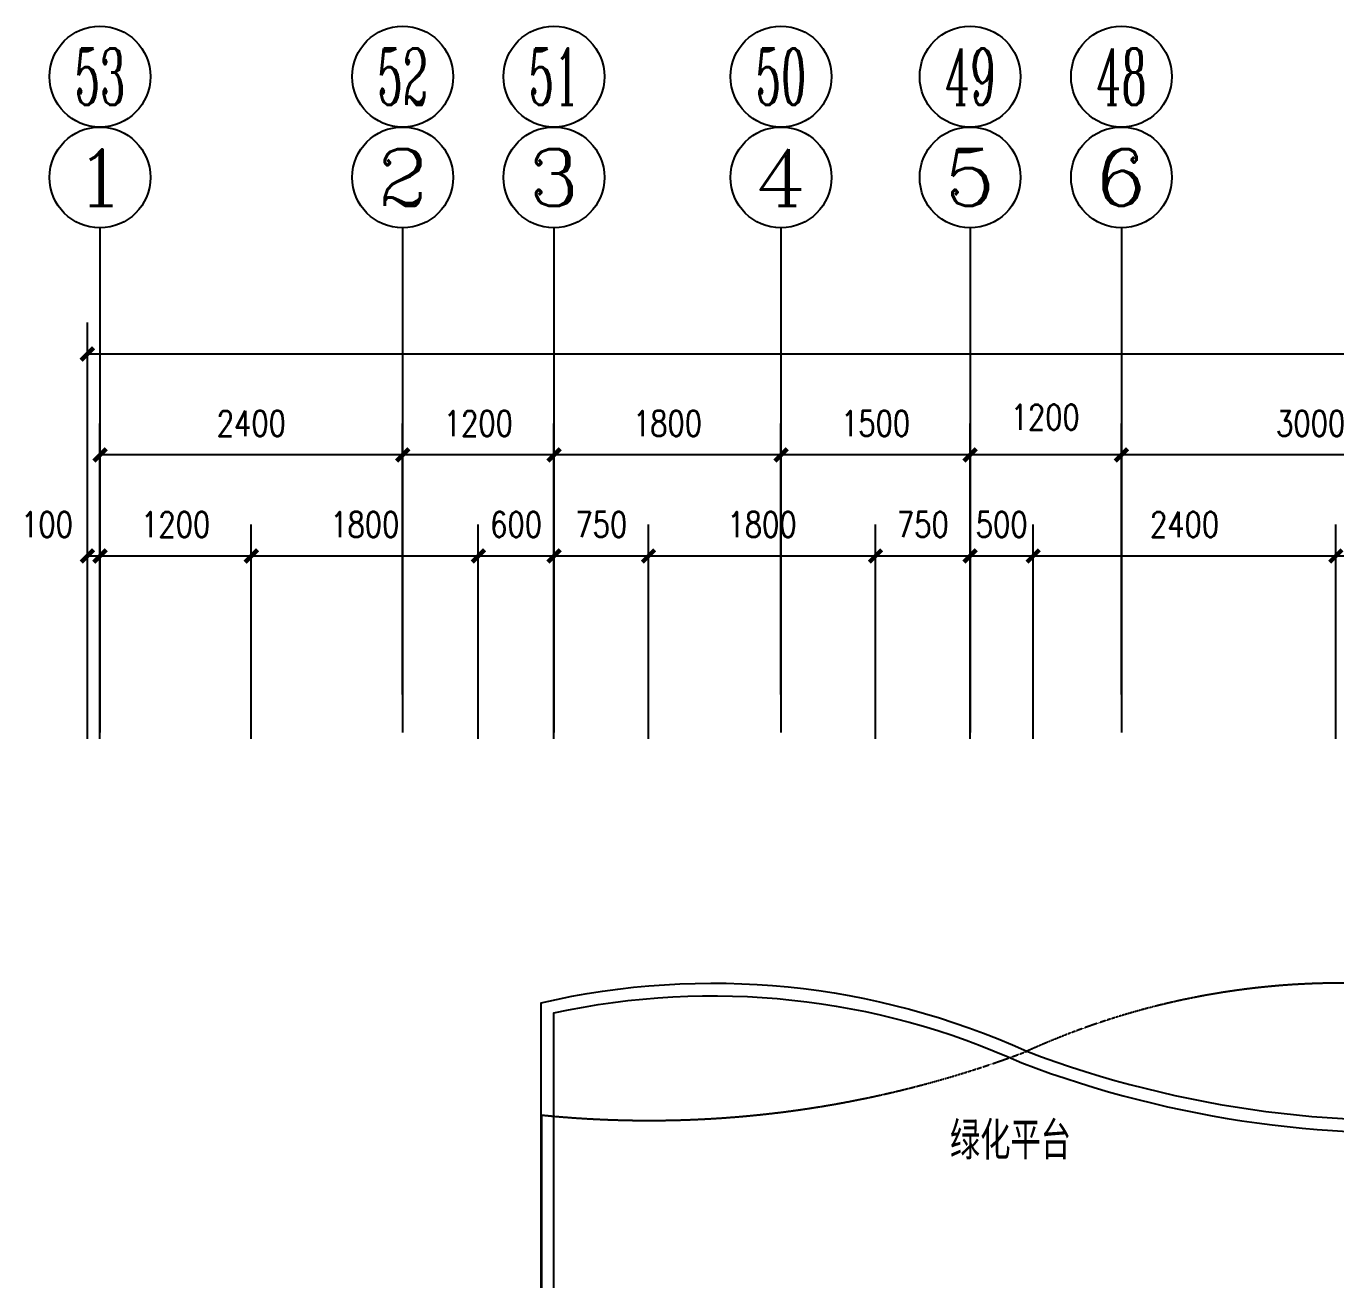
# Model space of a CAD drawing. Header units: millimetres. Extents: x 945 to 50353, y 469 to 41134.
# Drawn here: x 12165 to 22549, y 31194 to 41134 of the extents above; entities that cross this region are included whole.
import ezdxf
from ezdxf.enums import TextEntityAlignment as Align

# ---------------------------------------------------------------- set-up
doc = ezdxf.new("R2010")
doc.units = ezdxf.units.MM
doc.linetypes.add('DASH', pattern=[0.35, 0.25, -0.1])
for name, color, linetype in [('AXIS', 3, 'Continuous'), ('AXIS_TEXT', 7, 'Continuous'), ('BALCONY', 6, 'Continuous'), ('BB', 5, 'Continuous'), ('PUB_DIM', 3, 'Continuous'), ('PUB_TEXT', 7, 'Continuous'), ('PUB_WINDW', 7, 'Continuous'), ('WALL', 255, 'Continuous'), ('WINDOW', 2, 'Continuous')]:
    doc.layers.add(name, color=color, linetype=linetype)
doc.styles.add('_HZTXT', font='txt', dxfattribs={"width": 0.8, "bigfont": 'HZTXT'})
doc.styles.add('COMPLEX', font='COMPLEX')
doc.styles.add('DIM_FONT', font='SIMPLEX', dxfattribs={"width": 0.8})
doc.dimstyles.new('DIM0', dxfattribs={"dimtxt": 200, "dimasz": 0.7, "dimexe": 250, "dimexo": 300, "dimgap": 150, "dimtad": 1, "dimdec": 0, "dimzin": 0, "dimdsep": 46, "dimtxsty": 'DIM_FONT', "dimblk": '_DIMX', "dimblk1": '_DIMX', "dimblk2": '_DIMX', "dimsah": 1, "dimcen": 2.5, "dimclrt": 7, "dimadec": 0, "dimazin": 0, "dimtfac": 1, "dimtdec": 0, "dimtix": 1, "dimtmove": 2, "dimatfit": 3, "dimldrblk": '_DIMX', "dimfxl": 1, "dimtolj": 1, "dimtzin": 0, "dimarcsym": 0})

# ---------------------------------------------------------------- blocks, each defined once
blk = doc.blocks.new('_DIMX')
at = {"const_width": 50}
blk.add_lwpolyline([(-70, -70), (70, 70)], dxfattribs=at)
blk = doc.blocks.new('*D138')
at = {"color": 0, "linetype": 'ByBlock', "transparency": 16777216}
for p, q in [((38902, -27931), (38902, -26232)), ((40702, -27931), (40702, -26232)), ((38903, -26482), (40701, -26482))]:
    blk.add_line(p, q, dxfattribs=at)
at = {"layer": 'DEFPOINTS', "color": 0, "linetype": 'ByBlock', "transparency": 16777216}
for p in [(40702, -26482), (38902, -28231), (40702, -28231)]:
    blk.add_point(p, dxfattribs=at)
at = {"color": 0, "linetype": 'ByBlock', "transparency": 16777216, "xscale": 0.7, "yscale": 0.7, "zscale": 0.7, "rotation": 180}
blk.add_blockref('_DIMX', (38902, -26482), dxfattribs=at)
at = {"color": 0, "linetype": 'ByBlock', "transparency": 16777216, "xscale": 0.7, "yscale": 0.7, "zscale": 0.7}
blk.add_blockref('_DIMX', (40702, -26482), dxfattribs=at)
at = {"color": 7, "linetype": 'ByBlock', "transparency": 16777216, "insert": (39802, -26232), "char_height": 200, "attachment_point": 5, "style": 'DIM_FONT'}
blk.add_mtext('\\A1;1800', dxfattribs=at)
blk = doc.blocks.new('*D143')
at = {"color": 0, "linetype": 'ByBlock', "transparency": 16777216}
for p, q in [((38152, -27581), (38152, -25431)), ((39952, -27581), (39952, -25431)), ((39951, -25681), (38153, -25681))]:
    blk.add_line(p, q, dxfattribs=at)
at = {"layer": 'DEFPOINTS', "color": 0, "linetype": 'ByBlock', "transparency": 16777216}
for p in [(38152, -25681), (38152, -27881), (39952, -27881)]:
    blk.add_point(p, dxfattribs=at)
at = {"color": 0, "linetype": 'ByBlock', "transparency": 16777216, "xscale": 0.7, "yscale": 0.7, "zscale": 0.7, "rotation": 180}
blk.add_blockref('_DIMX', (38152, -25681), dxfattribs=at)
at = {"color": 0, "linetype": 'ByBlock', "transparency": 16777216, "xscale": 0.7, "yscale": 0.7, "zscale": 0.7}
blk.add_blockref('_DIMX', (39952, -25681), dxfattribs=at)
at = {"color": 7, "linetype": 'ByBlock', "transparency": 16777216, "insert": (39052, -25431), "char_height": 200, "attachment_point": 5, "style": 'DIM_FONT'}
blk.add_mtext('\\A1;1800', dxfattribs=at)
blk = doc.blocks.new('*D23')
at = {"color": 0, "linetype": 'ByBlock', "transparency": 16777216}
for p, q in [((34452, -27581), (34452, -24631)), ((60452, -27581), (60452, -24631)), ((60451, -24881), (34453, -24881))]:
    blk.add_line(p, q, dxfattribs=at)
at = {"layer": 'DEFPOINTS', "color": 0, "linetype": 'ByBlock', "transparency": 16777216}
for p in [(34452, -24881), (34452, -27881), (60452, -27881)]:
    blk.add_point(p, dxfattribs=at)
at = {"color": 0, "linetype": 'ByBlock', "transparency": 16777216, "xscale": 0.7, "yscale": 0.7, "zscale": 0.7, "rotation": 180}
blk.add_blockref('_DIMX', (34452, -24881), dxfattribs=at)
at = {"color": 0, "linetype": 'ByBlock', "transparency": 16777216, "xscale": 0.7, "yscale": 0.7, "zscale": 0.7}
blk.add_blockref('_DIMX', (60452, -24881), dxfattribs=at)
at = {"color": 7, "linetype": 'ByBlock', "transparency": 16777216, "insert": (47313, -24581), "char_height": 200, "attachment_point": 5, "style": 'DIM_FONT'}
blk.add_mtext('\\A1;26000', dxfattribs=at)
blk = doc.blocks.new('*D144')
at = {"color": 0, "linetype": 'ByBlock', "transparency": 16777216}
for p, q in [((35752, -27931), (35752, -26232)), ((37552, -27931), (37552, -26232)), ((35753, -26482), (37551, -26482))]:
    blk.add_line(p, q, dxfattribs=at)
at = {"layer": 'DEFPOINTS', "color": 0, "linetype": 'ByBlock', "transparency": 16777216}
for p in [(37552, -26482), (35752, -28231), (37552, -28231)]:
    blk.add_point(p, dxfattribs=at)
at = {"color": 0, "linetype": 'ByBlock', "transparency": 16777216, "xscale": 0.7, "yscale": 0.7, "zscale": 0.7, "rotation": 180}
blk.add_blockref('_DIMX', (35752, -26482), dxfattribs=at)
at = {"color": 0, "linetype": 'ByBlock', "transparency": 16777216, "xscale": 0.7, "yscale": 0.7, "zscale": 0.7}
blk.add_blockref('_DIMX', (37552, -26482), dxfattribs=at)
at = {"color": 7, "linetype": 'ByBlock', "transparency": 16777216, "insert": (36652, -26232), "char_height": 200, "attachment_point": 5, "style": 'DIM_FONT'}
blk.add_mtext('\\A1;1800', dxfattribs=at)
blk = doc.blocks.new('*D99')
at = {"color": 0, "linetype": 'ByBlock', "transparency": 16777216}
for p, q in [((34552, -27581), (34552, -25431)), ((36952, -27581), (36952, -25431)), ((36951, -25681), (34553, -25681))]:
    blk.add_line(p, q, dxfattribs=at)
at = {"layer": 'DEFPOINTS', "color": 0, "linetype": 'ByBlock', "transparency": 16777216}
for p in [(34552, -25681), (34552, -27881), (36952, -27881)]:
    blk.add_point(p, dxfattribs=at)
at = {"color": 0, "linetype": 'ByBlock', "transparency": 16777216, "xscale": 0.7, "yscale": 0.7, "zscale": 0.7, "rotation": 180}
blk.add_blockref('_DIMX', (34552, -25681), dxfattribs=at)
at = {"color": 0, "linetype": 'ByBlock', "transparency": 16777216, "xscale": 0.7, "yscale": 0.7, "zscale": 0.7}
blk.add_blockref('_DIMX', (36952, -25681), dxfattribs=at)
at = {"color": 7, "linetype": 'ByBlock', "transparency": 16777216, "insert": (35752, -25431), "char_height": 200, "attachment_point": 5, "style": 'DIM_FONT'}
blk.add_mtext('\\A1;2400', dxfattribs=at)
blk = doc.blocks.new('*D98')
at = {"color": 0, "linetype": 'ByBlock', "transparency": 16777216}
for p, q in [((34552, -27931), (34552, -26232)), ((35752, -27931), (35752, -26232)), ((34553, -26482), (35751, -26482))]:
    blk.add_line(p, q, dxfattribs=at)
at = {"layer": 'DEFPOINTS', "color": 0, "linetype": 'ByBlock', "transparency": 16777216}
for p in [(35752, -26482), (34552, -28231), (35752, -28231)]:
    blk.add_point(p, dxfattribs=at)
at = {"color": 0, "linetype": 'ByBlock', "transparency": 16777216, "xscale": 0.7, "yscale": 0.7, "zscale": 0.7, "rotation": 180}
blk.add_blockref('_DIMX', (34552, -26482), dxfattribs=at)
at = {"color": 0, "linetype": 'ByBlock', "transparency": 16777216, "xscale": 0.7, "yscale": 0.7, "zscale": 0.7}
blk.add_blockref('_DIMX', (35752, -26482), dxfattribs=at)
at = {"color": 7, "linetype": 'ByBlock', "transparency": 16777216, "insert": (35152, -26232), "char_height": 200, "attachment_point": 5, "style": 'DIM_FONT'}
blk.add_mtext('\\A1;1200', dxfattribs=at)
blk = doc.blocks.new('*D118')
at = {"color": 0, "linetype": 'ByBlock', "transparency": 16777216}
for p, q in [((34452, -27931), (34452, -26232)), ((34552, -27931), (34552, -26232)), ((34451, -26482), (34450, -26482)), ((34452, -26482), (34552, -26482)), ((34452, -26482), (34552, -26482)), ((34553, -26482), (34553, -26482))]:
    blk.add_line(p, q, dxfattribs=at)
at = {"layer": 'DEFPOINTS', "color": 0, "linetype": 'ByBlock', "transparency": 16777216}
for p in [(34552, -26482), (34452, -28231), (34552, -28231)]:
    blk.add_point(p, dxfattribs=at)
at = {"color": 0, "linetype": 'ByBlock', "transparency": 16777216, "xscale": 0.7, "yscale": 0.7, "zscale": 0.7}
blk.add_blockref('_DIMX', (34452, -26482), dxfattribs=at)
at = {"color": 0, "linetype": 'ByBlock', "transparency": 16777216, "xscale": 0.7, "yscale": 0.7, "zscale": 0.7, "rotation": 180}
blk.add_blockref('_DIMX', (34552, -26482), dxfattribs=at)
at = {"color": 7, "linetype": 'ByBlock', "transparency": 16777216, "insert": (34132, -26232), "char_height": 200, "attachment_point": 5, "style": 'DIM_FONT'}
blk.add_mtext('\\A1;100', dxfattribs=at)
blk = doc.blocks.new('*D142')
at = {"color": 0, "linetype": 'ByBlock', "transparency": 16777216}
for p, q in [((38152, -27931), (38152, -26232)), ((38902, -27931), (38902, -26232)), ((38153, -26482), (38901, -26482))]:
    blk.add_line(p, q, dxfattribs=at)
at = {"layer": 'DEFPOINTS', "color": 0, "linetype": 'ByBlock', "transparency": 16777216}
for p in [(38902, -26482), (38152, -28231), (38902, -28231)]:
    blk.add_point(p, dxfattribs=at)
at = {"color": 0, "linetype": 'ByBlock', "transparency": 16777216, "xscale": 0.7, "yscale": 0.7, "zscale": 0.7, "rotation": 180}
blk.add_blockref('_DIMX', (38152, -26482), dxfattribs=at)
at = {"color": 0, "linetype": 'ByBlock', "transparency": 16777216, "xscale": 0.7, "yscale": 0.7, "zscale": 0.7}
blk.add_blockref('_DIMX', (38902, -26482), dxfattribs=at)
at = {"color": 7, "linetype": 'ByBlock', "transparency": 16777216, "insert": (38527, -26232), "char_height": 200, "attachment_point": 5, "style": 'DIM_FONT'}
blk.add_mtext('\\A1;750', dxfattribs=at)
blk = doc.blocks.new('*D141')
at = {"color": 0, "linetype": 'ByBlock', "transparency": 16777216}
for p, q in [((37552, -27931), (37552, -26232)), ((38152, -27931), (38152, -26232)), ((37551, -26482), (37550, -26482)), ((37552, -26482), (38152, -26482)), ((38153, -26482), (38153, -26482))]:
    blk.add_line(p, q, dxfattribs=at)
at = {"layer": 'DEFPOINTS', "color": 0, "linetype": 'ByBlock', "transparency": 16777216}
for p in [(38152, -26482), (37552, -28231), (38152, -28231)]:
    blk.add_point(p, dxfattribs=at)
at = {"color": 0, "linetype": 'ByBlock', "transparency": 16777216, "xscale": 0.7, "yscale": 0.7, "zscale": 0.7}
blk.add_blockref('_DIMX', (37552, -26482), dxfattribs=at)
at = {"color": 0, "linetype": 'ByBlock', "transparency": 16777216, "xscale": 0.7, "yscale": 0.7, "zscale": 0.7, "rotation": 180}
blk.add_blockref('_DIMX', (38152, -26482), dxfattribs=at)
at = {"color": 7, "linetype": 'ByBlock', "transparency": 16777216, "insert": (37852, -26232), "char_height": 200, "attachment_point": 5, "style": 'DIM_FONT'}
blk.add_mtext('\\A1;600', dxfattribs=at)
blk = doc.blocks.new('*D140')
at = {"color": 0, "linetype": 'ByBlock', "transparency": 16777216}
for p, q in [((36952, -27581), (36952, -25431)), ((38152, -27581), (38152, -25431)), ((38151, -25681), (36953, -25681))]:
    blk.add_line(p, q, dxfattribs=at)
at = {"layer": 'DEFPOINTS', "color": 0, "linetype": 'ByBlock', "transparency": 16777216}
for p in [(36952, -25681), (36952, -27881), (38152, -27881)]:
    blk.add_point(p, dxfattribs=at)
at = {"color": 0, "linetype": 'ByBlock', "transparency": 16777216, "xscale": 0.7, "yscale": 0.7, "zscale": 0.7, "rotation": 180}
blk.add_blockref('_DIMX', (36952, -25681), dxfattribs=at)
at = {"color": 0, "linetype": 'ByBlock', "transparency": 16777216, "xscale": 0.7, "yscale": 0.7, "zscale": 0.7}
blk.add_blockref('_DIMX', (38152, -25681), dxfattribs=at)
at = {"color": 7, "linetype": 'ByBlock', "transparency": 16777216, "insert": (37552, -25431), "char_height": 200, "attachment_point": 5, "style": 'DIM_FONT'}
blk.add_mtext('\\A1;1200', dxfattribs=at)
blk = doc.blocks.new('_AXISO')
blk.add_circle((0, 0), 0.5)
at = {"layer": 'AXIS_TEXT', "style": 'COMPLEX', "width": 1.041667}
blk.add_attdef('A', text='', height=0.56, dxfattribs=at).set_placement((-0.25, -0.28), (0.25, -0.28), align=Align.FIT)
blk = doc.blocks.new('*D145')
at = {"color": 0, "linetype": 'ByBlock', "transparency": 16777216}
for p, q in [((44352, -27931), (44352, -26232)), ((45652, -27931), (45652, -26232)), ((44353, -26482), (45651, -26482))]:
    blk.add_line(p, q, dxfattribs=at)
at = {"layer": 'DEFPOINTS', "color": 0, "linetype": 'ByBlock', "transparency": 16777216}
for p in [(45652, -26482), (44352, -28231), (45652, -28231)]:
    blk.add_point(p, dxfattribs=at)
at = {"color": 0, "linetype": 'ByBlock', "transparency": 16777216, "xscale": 0.7, "yscale": 0.7, "zscale": 0.7, "rotation": 180}
blk.add_blockref('_DIMX', (44352, -26482), dxfattribs=at)
at = {"color": 0, "linetype": 'ByBlock', "transparency": 16777216, "xscale": 0.7, "yscale": 0.7, "zscale": 0.7}
blk.add_blockref('_DIMX', (45652, -26482), dxfattribs=at)
at = {"color": 7, "linetype": 'ByBlock', "transparency": 16777216, "insert": (45002, -26232), "char_height": 200, "attachment_point": 5, "style": 'DIM_FONT'}
blk.add_mtext('\\A1;1300', dxfattribs=at)
blk = doc.blocks.new('*D149')
at = {"color": 0, "linetype": 'ByBlock', "transparency": 16777216}
for p, q in [((42652, -27581), (42652, -25431)), ((45652, -27581), (45652, -25431)), ((45651, -25681), (42653, -25681))]:
    blk.add_line(p, q, dxfattribs=at)
at = {"layer": 'DEFPOINTS', "color": 0, "linetype": 'ByBlock', "transparency": 16777216}
for p in [(42652, -25681), (42652, -27881), (45652, -27881)]:
    blk.add_point(p, dxfattribs=at)
at = {"color": 0, "linetype": 'ByBlock', "transparency": 16777216, "xscale": 0.7, "yscale": 0.7, "zscale": 0.7, "rotation": 180}
blk.add_blockref('_DIMX', (42652, -25681), dxfattribs=at)
at = {"color": 0, "linetype": 'ByBlock', "transparency": 16777216, "xscale": 0.7, "yscale": 0.7, "zscale": 0.7}
blk.add_blockref('_DIMX', (45652, -25681), dxfattribs=at)
at = {"color": 7, "linetype": 'ByBlock', "transparency": 16777216, "insert": (44152, -25431), "char_height": 200, "attachment_point": 5, "style": 'DIM_FONT'}
blk.add_mtext('\\A1;3000', dxfattribs=at)
blk = doc.blocks.new('*D148')
at = {"color": 0, "linetype": 'ByBlock', "transparency": 16777216}
for p, q in [((41952, -27931), (41952, -26232)), ((44352, -27931), (44352, -26232)), ((41953, -26482), (44351, -26482))]:
    blk.add_line(p, q, dxfattribs=at)
at = {"layer": 'DEFPOINTS', "color": 0, "linetype": 'ByBlock', "transparency": 16777216}
for p in [(44352, -26482), (41952, -28231), (44352, -28231)]:
    blk.add_point(p, dxfattribs=at)
at = {"color": 0, "linetype": 'ByBlock', "transparency": 16777216, "xscale": 0.7, "yscale": 0.7, "zscale": 0.7, "rotation": 180}
blk.add_blockref('_DIMX', (41952, -26482), dxfattribs=at)
at = {"color": 0, "linetype": 'ByBlock', "transparency": 16777216, "xscale": 0.7, "yscale": 0.7, "zscale": 0.7}
blk.add_blockref('_DIMX', (44352, -26482), dxfattribs=at)
at = {"color": 7, "linetype": 'ByBlock', "transparency": 16777216, "insert": (43152, -26232), "char_height": 200, "attachment_point": 5, "style": 'DIM_FONT'}
blk.add_mtext('\\A1;2400', dxfattribs=at)
blk = doc.blocks.new('*D147')
at = {"color": 0, "linetype": 'ByBlock', "transparency": 16777216}
for p, q in [((41452, -27581), (41452, -25431)), ((42652, -27581), (42652, -25431)), ((42651, -25681), (41453, -25681))]:
    blk.add_line(p, q, dxfattribs=at)
at = {"layer": 'DEFPOINTS', "color": 0, "linetype": 'ByBlock', "transparency": 16777216}
for p in [(41452, -25681), (41452, -27881), (42652, -27881)]:
    blk.add_point(p, dxfattribs=at)
at = {"color": 0, "linetype": 'ByBlock', "transparency": 16777216, "xscale": 0.7, "yscale": 0.7, "zscale": 0.7, "rotation": 180}
blk.add_blockref('_DIMX', (41452, -25681), dxfattribs=at)
at = {"color": 0, "linetype": 'ByBlock', "transparency": 16777216, "xscale": 0.7, "yscale": 0.7, "zscale": 0.7}
blk.add_blockref('_DIMX', (42652, -25681), dxfattribs=at)
at = {"color": 7, "linetype": 'ByBlock', "transparency": 16777216, "insert": (42047, -25381), "char_height": 200, "attachment_point": 5, "style": 'DIM_FONT'}
blk.add_mtext('\\A1;1200', dxfattribs=at)
blk = doc.blocks.new('*D146')
at = {"color": 0, "linetype": 'ByBlock', "transparency": 16777216}
for p, q in [((41452, -27931), (41452, -26232)), ((41952, -27931), (41952, -26232)), ((41451, -26482), (41450, -26482)), ((41452, -26482), (41952, -26482)), ((41953, -26482), (41953, -26482))]:
    blk.add_line(p, q, dxfattribs=at)
at = {"layer": 'DEFPOINTS', "color": 0, "linetype": 'ByBlock', "transparency": 16777216}
for p in [(41952, -26482), (41452, -28231), (41952, -28231)]:
    blk.add_point(p, dxfattribs=at)
at = {"color": 0, "linetype": 'ByBlock', "transparency": 16777216, "xscale": 0.7, "yscale": 0.7, "zscale": 0.7}
blk.add_blockref('_DIMX', (41452, -26482), dxfattribs=at)
at = {"color": 0, "linetype": 'ByBlock', "transparency": 16777216, "xscale": 0.7, "yscale": 0.7, "zscale": 0.7, "rotation": 180}
blk.add_blockref('_DIMX', (41952, -26482), dxfattribs=at)
at = {"color": 7, "linetype": 'ByBlock', "transparency": 16777216, "insert": (41702, -26232), "char_height": 200, "attachment_point": 5, "style": 'DIM_FONT'}
blk.add_mtext('\\A1;500', dxfattribs=at)
blk = doc.blocks.new('*D150')
at = {"color": 0, "linetype": 'ByBlock', "transparency": 16777216}
for p, q in [((40702, -27931), (40702, -26232)), ((41452, -27931), (41452, -26232)), ((40703, -26482), (41451, -26482))]:
    blk.add_line(p, q, dxfattribs=at)
at = {"layer": 'DEFPOINTS', "color": 0, "linetype": 'ByBlock', "transparency": 16777216}
for p in [(41452, -26482), (40702, -28231), (41452, -28231)]:
    blk.add_point(p, dxfattribs=at)
at = {"color": 0, "linetype": 'ByBlock', "transparency": 16777216, "xscale": 0.7, "yscale": 0.7, "zscale": 0.7, "rotation": 180}
blk.add_blockref('_DIMX', (40702, -26482), dxfattribs=at)
at = {"color": 0, "linetype": 'ByBlock', "transparency": 16777216, "xscale": 0.7, "yscale": 0.7, "zscale": 0.7}
blk.add_blockref('_DIMX', (41452, -26482), dxfattribs=at)
at = {"color": 7, "linetype": 'ByBlock', "transparency": 16777216, "insert": (41077, -26232), "char_height": 200, "attachment_point": 5, "style": 'DIM_FONT'}
blk.add_mtext('\\A1;750', dxfattribs=at)
blk = doc.blocks.new('*D139')
at = {"color": 0, "linetype": 'ByBlock', "transparency": 16777216}
for p, q in [((39952, -27581), (39952, -25431)), ((41452, -27581), (41452, -25431)), ((41451, -25681), (39953, -25681))]:
    blk.add_line(p, q, dxfattribs=at)
at = {"layer": 'DEFPOINTS', "color": 0, "linetype": 'ByBlock', "transparency": 16777216}
for p in [(39952, -25681), (39952, -27881), (41452, -27881)]:
    blk.add_point(p, dxfattribs=at)
at = {"color": 0, "linetype": 'ByBlock', "transparency": 16777216, "xscale": 0.7, "yscale": 0.7, "zscale": 0.7, "rotation": 180}
blk.add_blockref('_DIMX', (39952, -25681), dxfattribs=at)
at = {"color": 0, "linetype": 'ByBlock', "transparency": 16777216, "xscale": 0.7, "yscale": 0.7, "zscale": 0.7}
blk.add_blockref('_DIMX', (41452, -25681), dxfattribs=at)
at = {"color": 7, "linetype": 'ByBlock', "transparency": 16777216, "insert": (40702, -25431), "char_height": 200, "attachment_point": 5, "style": 'DIM_FONT'}
blk.add_mtext('\\A1;1500', dxfattribs=at)
blk = doc.blocks.new('A$C1A5103E2')
at = {"layer": 'BALCONY', "linetype": 'DASH'}
blk.add_lwpolyline([(7481, 4926), (6922, 6073, 0.165068), (3630, 4038, -0.116287), (393, 1897), (1318, 1)], format="xyb", dxfattribs=at)
at = {"layer": 'BALCONY'}
for points in [[(1315, 0), (0, 2696, -0.165068), (3630, 4038, 0.116287), (7310, 5271), (8235, 3375)], [(1405, 44), (125, 2668, -0.161766), (3636, 3938, 0.11311), (7268, 5128), (8145, 3331)]]:
    blk.add_lwpolyline(points, format="xyb", dxfattribs=at)
at = {"layer": 'BB', "const_width": 200}
blk.add_lwpolyline([(7155, 5340), (7929, 3782)], dxfattribs=at)
at = {"layer": 'WALL'}
for p, q in [((7244, 5384), (7154, 5340)), ((7154, 5340), (7885, 3872)), ((7244, 5384), (7975, 3916))]:
    blk.add_line(p, q, dxfattribs=at)
blk = doc.blocks.new('A$C61104662')
at = {"layer": 'PUB_DIM', "rotation": 334.0000000000853}
blk.add_blockref('A$C1A5103E2', (-1182, 577), dxfattribs=at)
blk = doc.blocks.new('1T4F49深上格林')
at = {"layer": 'AXIS'}
for p, q in [((10896.8, 2410.6), (10896.8, -1589.4)), ((13296.8, 2410.6), (13296.8, -1589.4)), ((14496.8, 2410.6), (14496.8, -1589.4)), ((16296.8, 2410.6), (16296.8, -1589.4)), ((17796.8, 2410.6), (17796.8, -1589.4)), ((18996.8, 2410.6), (18996.8, -1589.4))]:
    blk.add_line(p, q, dxfattribs=at)
ref = blk.add_blockref('_AXISO', (10896.8, 3610.6), dxfattribs=dict(at, xscale=800, yscale=800, zscale=800, rotation=359.9999999999999))
ref.add_attrib('A', '53', dxfattribs={"layer": 'AXIS_TEXT', "height": 448, "style": 'COMPLEX', "width": 0.551471}).set_placement((10696.8, 3386.6), (11096.8, 3386.6), align=Align.FIT)
ref = blk.add_blockref('_AXISO', (13296.8, 3610.6), dxfattribs=dict(at, xscale=800, yscale=800, zscale=800, rotation=359.9999999999999))
ref.add_attrib('A', '52', dxfattribs={"layer": 'AXIS_TEXT', "height": 448, "style": 'COMPLEX', "width": 0.551471}).set_placement((13096.8, 3386.6), (13496.8, 3386.6), align=Align.FIT)
ref = blk.add_blockref('_AXISO', (14496.8, 3610.6), dxfattribs=dict(at, xscale=800, yscale=800, zscale=800, rotation=359.9999999999999))
ref.add_attrib('A', '51', dxfattribs={"layer": 'AXIS_TEXT', "height": 448, "style": 'COMPLEX', "width": 0.646552}).set_placement((14296.8, 3386.6), (14696.8, 3386.6), align=Align.FIT)
ref = blk.add_blockref('_AXISO', (16296.8, 3610.6), dxfattribs=dict(at, xscale=800, yscale=800, zscale=800, rotation=359.9999999999999))
ref.add_attrib('A', '50', dxfattribs={"layer": 'AXIS_TEXT', "height": 448, "style": 'COMPLEX', "width": 0.551471}).set_placement((16096.8, 3386.6), (16496.8, 3386.6), align=Align.FIT)
ref = blk.add_blockref('_AXISO', (17796.8, 3610.6), dxfattribs=dict(at, xscale=800, yscale=800, zscale=800, rotation=359.9999999999999))
ref.add_attrib('A', '49', dxfattribs={"layer": 'AXIS_TEXT', "height": 448, "rotation": 360, "style": 'COMPLEX', "width": 0.535714}).set_placement((17596.8, 3386.6), (17996.8, 3386.6), align=Align.FIT)
ref = blk.add_blockref('_AXISO', (18996.8, 3610.6), dxfattribs=dict(at, xscale=800, yscale=800, zscale=800, rotation=359.9999999999999))
ref.add_attrib('A', '48', dxfattribs={"layer": 'AXIS_TEXT', "height": 448, "style": 'COMPLEX', "width": 0.535714}).set_placement((18796.8, 3386.6), (19196.8, 3386.6), align=Align.FIT)
ref = blk.add_blockref('_AXISO', (10896.8, 2810.6), dxfattribs=dict(at, xscale=800, yscale=800, zscale=800, rotation=359.9999999999999))
ref.add_attrib('A', '1', dxfattribs={"layer": 'AXIS_TEXT', "height": 448, "style": 'COMPLEX', "width": 2.083333}).set_placement((10696.8, 2586.6), (11096.8, 2586.6), align=Align.FIT)
ref = blk.add_blockref('_AXISO', (13296.8, 2810.6), dxfattribs=dict(at, xscale=800, yscale=800, zscale=800, rotation=359.9999999999999))
ref.add_attrib('A', '2', dxfattribs={"layer": 'AXIS_TEXT', "height": 448, "style": 'COMPLEX', "width": 1.339286}).set_placement((13096.8, 2586.6), (13496.8, 2586.6), align=Align.FIT)
ref = blk.add_blockref('_AXISO', (14496.8, 2810.6), dxfattribs=dict(at, xscale=800, yscale=800, zscale=800, rotation=359.9999999999999))
ref.add_attrib('A', '3', dxfattribs={"layer": 'AXIS_TEXT', "height": 448, "style": 'COMPLEX', "width": 1.339286}).set_placement((14296.8, 2586.6), (14696.8, 2586.6), align=Align.FIT)
ref = blk.add_blockref('_AXISO', (16296.8, 2810.6), dxfattribs=dict(at, xscale=800, yscale=800, zscale=800, rotation=359.9999999999999))
ref.add_attrib('A', '4', dxfattribs={"layer": 'AXIS_TEXT', "height": 448, "style": 'COMPLEX', "width": 1.171875}).set_placement((16096.8, 2586.6), (16496.8, 2586.6), align=Align.FIT)
ref = blk.add_blockref('_AXISO', (17796.8, 2810.6), dxfattribs=dict(at, xscale=800, yscale=800, zscale=800, rotation=359.9999999999999))
ref.add_attrib('A', '5', dxfattribs={"layer": 'AXIS_TEXT', "height": 448, "rotation": 360, "style": 'COMPLEX', "width": 1.339286}).set_placement((17596.8, 2586.6), (17996.8, 2586.6), align=Align.FIT)
ref = blk.add_blockref('_AXISO', (18996.8, 2810.6), dxfattribs=dict(at, xscale=800, yscale=800, zscale=800, rotation=359.9999999999999))
ref.add_attrib('A', '6', dxfattribs={"layer": 'AXIS_TEXT', "height": 448, "style": 'COMPLEX', "width": 1.339286}).set_placement((18796.8, 2586.6), (19196.8, 2586.6), align=Align.FIT)
at = {"layer": 'WINDOW', "color": 0}
blk.add_blockref('A$C61104662', (14395.6, -6733.4), dxfattribs=at)
at = {"layer": 'AXIS_TEXT', "style": 'COMPLEX', "width": 0.4}
for tag, p in [('2-1', (23300.7, -32352.3)), ('1-7', (24333, -32348.2))]:
    blk.add_attdef(tag, text='', height=448, dxfattribs=at).set_placement(p, align=Align.CENTER)
at = {"layer": 'PUB_TEXT', "style": '_HZTXT', "width": 0.8}
blk.add_text('绿化平台', height=300, dxfattribs=at).set_placement((17636.6, -4976.6))
at = {"layer": 'AXIS'}
dim = blk.add_linear_dim(base=(10796.8, 1410.6), p1=(36796.8, -1589.4), p2=(10796.8, -1589.4), angle=180, dimstyle='DIM0', override={"dimasz": 0.7}, dxfattribs=at)
dim.commit()
dim.dimension.update_dxf_attribs({"geometry": '*D23', "text_midpoint": (23657.6, 1710.6), "dimtype": 129, "insert": (-23655.1, 26291.5)})
dim = blk.add_linear_dim(base=(17796.8, 610.6), p1=(18996.8, -1589.4), p2=(17796.8, -1589.4), dimstyle='DIM0', override={"dimasz": 0.7}, dxfattribs=at)
dim.commit()
dim.dimension.update_dxf_attribs({"geometry": '*D147', "text_midpoint": (18392.3, 910.6), "dimtype": 128, "insert": (-23655.1, 26291.5)})
for base, p1, p2, picture, middle in [((10896.8, 610.6), (13296.8, -1589.4), (10896.8, -1589.4), '*D99', (12096.8, 860.6)), ((13296.8, 610.6), (14496.8, -1589.4), (13296.8, -1589.4), '*D140', (13896.8, 860.6)), ((14496.8, 610.6), (16296.8, -1589.4), (14496.8, -1589.4), '*D143', (15396.8, 860.6)), ((16296.8, 610.6), (17796.8, -1589.4), (16296.8, -1589.4), '*D139', (17046.8, 860.6)), ((18996.8, 610.6), (21996.8, -1589.4), (18996.8, -1589.4), '*D149', (20496.8, 860.6))]:
    dim = blk.add_linear_dim(base=base, p1=p1, p2=p2, dimstyle='DIM0', override={"dimasz": 0.7}, dxfattribs=at)
    dim.commit()
    dim.dimension.update_dxf_attribs({"geometry": picture, "text_midpoint": middle, "insert": (-23655.1, 26291.5)})
at = {"layer": 'PUB_DIM'}
dim = blk.add_linear_dim(base=(10896.8, -190.3), p1=(10796.8, -1939.2), p2=(10896.8, -1939.2), dimstyle='DIM0', dxfattribs=at)
dim.commit()
dim.dimension.update_dxf_attribs({"geometry": '*D118', "text_midpoint": (10476.8, 59.7), "dimtype": 128, "insert": (-23655.1, 26291.5)})
for base, p1, p2, picture, middle in [((12096.8, -190.3), (10896.8, -1939.2), (12096.8, -1939.2), '*D98', (11496.8, 59.7)), ((13896.8, -190.3), (12096.8, -1939.2), (13896.8, -1939.2), '*D144', (12996.8, 59.7)), ((14496.8, -190.3), (13896.8, -1939.2), (14496.8, -1939.2), '*D141', (14196.8, 59.7)), ((15246.8, -190.3), (14496.8, -1939.2), (15246.8, -1939.2), '*D142', (14871.8, 59.7)), ((17046.8, -190.3), (15246.8, -1939.2), (17046.8, -1939.2), '*D138', (16146.8, 59.7)), ((17796.8, -190.3), (17046.8, -1939.2), (17796.8, -1939.2), '*D150', (17421.8, 59.7)), ((18296.8, -190.3), (17796.8, -1939.2), (18296.8, -1939.2), '*D146', (18046.8, 59.7)), ((20696.8, -190.3), (18296.8, -1939.2), (20696.8, -1939.2), '*D148', (19496.8, 59.7)), ((21996.8, -190.3), (20696.8, -1939.2), (21996.8, -1939.2), '*D145', (21346.8, 59.7))]:
    dim = blk.add_linear_dim(base=base, p1=p1, p2=p2, dimstyle='DIM0', dxfattribs=at)
    dim.commit()
    dim.dimension.update_dxf_attribs({"geometry": picture, "text_midpoint": middle, "insert": (-23655.1, 26291.5)})

msp = doc.modelspace()

# ---------------------------------------------------------------- block references
at = {"layer": 'PUB_WINDW'}
msp.add_blockref('1T4F49深上格林', (1853, 37124), dxfattribs=at)

doc.saveas('drawing.dxf')
